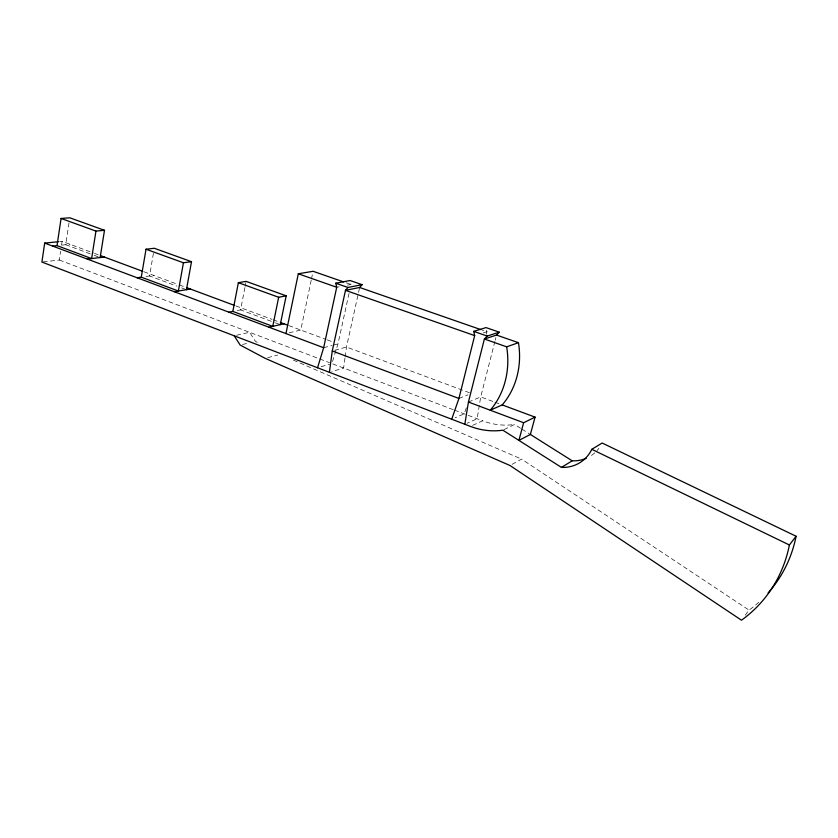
<?xml version="1.0" encoding="UTF-8"?>
<svg xmlns="http://www.w3.org/2000/svg" width="838" height="838" viewBox="0 0 838 838"><rect width="100%" height="100%" fill="white"/><g stroke="black" fill="none" stroke-linecap="round" stroke-linejoin="round"><path stroke-width="0.63" stroke-dasharray="4.19 3.14" d="M344.963 358.151L343.622 368.029L331.785 371.611M345.13 356.915L346.482 347.037L359.649 287.486M43.147 261.906L59.32 260.021L60.629 251.316M61.572 245.094L62.138 241.365L93.301 252.95M69.009 222.929L65.71 244.727L93.008 254.899M153.427 253.306L149.531 275.953L176.912 286.146M244.916 287.57L240.579 309.861L274.256 322.41M245.157 286.334L245.88 282.616M311.202 280.238L300.758 330.046L285.957 333.587M311.474 278.96L312.543 273.848M453.243 409.667L331.9 363.577L337.986 343.884L349.058 293.321M486.333 334.268L486.972 331.743L486.009 327.585M494.912 341.38L480.708 396.929L477.126 418.738L467.07 423.263M495.237 340.113L495.887 337.588M466.305 407.834L464.21 413.836L455.118 417.764M745.254 615.155L749.025 610.106A141.433 128.801 43.2 0 0 759.479 601.621M512.081 464.346L521.55 459.119L749.025 610.106M504.026 429.622L514.574 424.478L520.901 428.469M472.611 425.379L482.604 420.823A72.864 66.527 69.8 0 0 514.574 424.478M468.432 402.041L480.708 396.929L493.844 401.811M458.92 398.469L467.96 394.813M483.285 332.906L486.972 331.743L482.028 330.025M321.132 366.719L329.512 364.268M334.634 350.305L346.482 347.037L471.344 393.441M323.657 347.728L332.016 345.486M333.21 345.162L337.986 343.884M267.668 357.679L277.671 355.061M242.507 344.491L247.22 343.36M236.567 335.263L249.588 332.298L255.464 341.38L259.958 343.748M237.259 310.531L244.403 309.107M336.719 287.256L339.097 286.785M347.424 285.171L350.996 284.48L350.064 280.51M145.99 276.467L153.616 275.367M61.981 245.105L69.994 244.287M59.645 241.616L62.138 241.365M346.104 282.773L350.996 284.48M94.526 253.401L98.203 254.773M144 271.795L178.148 284.48M179.374 284.941L185.512 287.214M235.813 305.912L271.983 319.351M273.178 319.802L279.18 322.033M288.775 325.594L325.982 339.421M327.176 339.861L331.984 341.653M495.038 402.25L499.815 404.021M94.202 255.339L100.131 257.549M181.678 287.926L185.25 289.257M275.461 322.86L280.269 324.652M59.32 260.021L329.481 362.655M454.468 410.128L482.604 420.823M293.373 360.131L521.55 459.119M521.948 429.129L529.333 433.78M598.898 448.33A36.61 33.656 57.2 0 1 596.939 450.708M594.76 452.866A36.61 33.656 57.2 0 1 589.837 456.48"/><path stroke-width="1.26" d="M329.418 372.323L332.267 350.965L345.486 290.325L347.959 287.465L362.089 284.679L359.649 287.486L345.486 290.325L474.675 335.609L458.92 398.469L451.713 419.23M58.398 241.732L44.686 243.093L41.9 262.043L470.39 426.395A74.331 67.501 69.9 0 0 502.852 430.198L561.439 467.395A37.354 34.18 57.8 0 0 591.827 449.315L602.134 443.019L796.1 536.247A141.433 128.801 43.2 0 1 768.111 592.895M52.616 246.068L57.015 245.618L61.08 218.467L69.795 217.796L104.499 230.314L100.131 257.549M104.499 230.314L95.961 231.089L91.614 258.565L57.015 245.618M464.828 424.258L468.432 402.041L484.385 339.013L487.192 336.08L499.301 332.183L486.009 327.585L473.69 331.366L474.675 335.609M137.076 277.745L141.266 277.148L146.022 249.232L154.297 248.268L191.514 261.686L186.434 289.697M191.514 261.686L183.438 262.776L178.368 291.027L141.266 277.148M228.9 312.186L232.828 311.411L238.369 282.678L246.121 281.379L286.167 295.824L280.269 324.652M286.167 295.824L278.656 297.27L272.759 326.349L232.828 311.411M285.957 333.587L298.297 273.785L313.077 271.292L343.653 281.924M317.539 367.767L323.657 347.728L336.719 287.256L335.755 283.213L350.064 280.51L362.089 284.679M535.063 417.125L523.635 422.74L518.911 440.39L530.381 434.451L535.063 417.125L502.203 404.911L490.261 410.222A77.683 69.093 71.9 0 0 506.665 346.827L518.46 342.69A76.185 68.161 71.9 0 1 502.203 404.911M234.2 335.797L240.15 345.046L265.175 358.339L509.986 465.509L741.483 620.204A144.366 130.958 44.1 0 0 789.396 544.993L796.1 536.247M506.665 346.827L484.385 339.013L496.525 335.064L499.301 332.183M561.439 467.395L572.207 460.827A36.61 33.656 57.2 0 0 586.212 458.313M268.956 327.208L283.977 323.814M174.283 291.708L190.415 289.037M87.299 259.078L104.341 257.057M359.649 287.486L480.792 329.596M496.525 335.064L518.46 342.69M335.755 283.213L347.959 287.465M473.69 331.366L487.192 336.08M298.297 273.785L336.719 287.256M61.08 218.467L95.961 231.089M146.022 249.232L183.438 262.776M238.369 282.678L278.656 297.27M100.665 255.684L142.795 271.344M186.738 287.675L234.588 305.461M280.374 322.473L287.57 325.144M44.686 243.093L323.657 347.728M332.267 350.965L458.92 398.469M468.432 402.041L523.635 422.74M591.827 449.315L789.396 544.993M530.381 434.451L572.207 460.827"/></g></svg>
